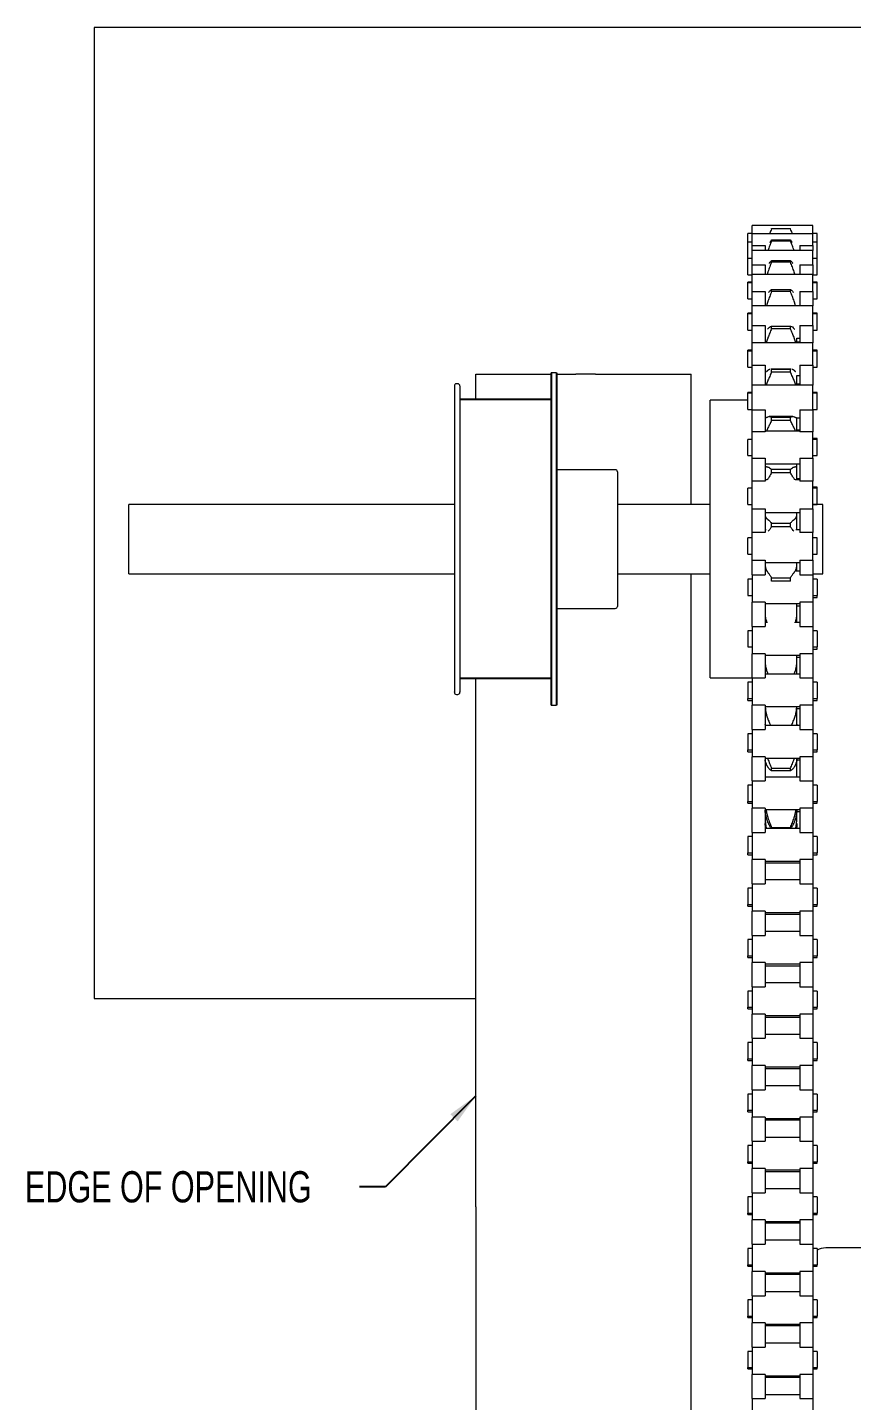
# Model space of a CAD drawing. Header units: inches. Extents: x 1.7 to 27.6, y 4.9 to 18.4.
# Drawn here: x 1.65 to 5.61, y 11.81 to 18.41 of the extents above; entities that cross this region are included whole.
import ezdxf

# ---------------------------------------------------------------- set-up
doc = ezdxf.new("R2010")
doc.units = ezdxf.units.IN
doc.header["$MEASUREMENT"] = 0
doc.layers.add('DIM', color=1, linetype='Continuous')
doc.styles.add('SLDTEXTSTYLE0', font='ARIAL.TTF', dxfattribs={"width": 0.7})
doc.styles.get("Standard").update_dxf_attribs({"font": 'ARIAL.TTF'})
doc.dimstyles.new('SLDDIMSTYLE1', dxfattribs={"dimtxt": 0.15, "dimasz": 0.15, "dimexe": 0, "dimexo": 0.0625, "dimgap": 0.0375, "dimtad": 0, "dimtih": 1, "dimtoh": 1, "dimdec": 0, "dimrnd": 1e-09, "dimzin": 0, "dimdsep": 46, "dimtxsty": 'Standard', "dimsah": 1, "dimcen": 0.09, "dimadec": 0, "dimazin": 0, "dimtfac": 1, "dimtdec": 0, "dimtofl": 0, "dimtmove": 0, "dimatfit": 3, "dimfxl": 0, "dimtolj": 1, "dimtzin": 0, "dimarcsym": 0})

msp = doc.modelspace()

# ---------------------------------------------------------------- linework, layer by layer
at = {"color": 7, "linetype": 'Continuous', "lineweight": 15}
for p, q in [((1.975039, 18.408258), (1.975039, 13.741592)), ((11.808373, 18.408258), (1.975039, 18.408258)), ((5.113706, 17.417807), (5.113706, 17.418301)), ((5.134373, 17.457041), (5.134373, 17.457467)), ((5.134373, 17.417816), (5.134373, 17.457041)), ((5.228373, 17.439915), (5.228373, 17.442154)), ((5.228373, 17.442154), (5.318706, 17.442154)), ((5.318706, 17.439915), (5.228373, 17.439915)), ((5.318706, 17.439915), (5.318706, 17.442154)), ((5.426373, 17.457041), (5.426373, 17.457467)), ((5.426373, 17.417816), (5.426373, 17.457041)), ((5.447039, 17.417807), (5.447039, 17.418301)), ((5.113706, 17.417807), (5.113706, 17.417874)), ((5.113706, 17.377381), (5.113706, 17.417807)), ((5.113706, 17.376389), (5.113706, 17.377381)), ((5.113706, 17.299381), (5.113706, 17.376389)), ((5.134373, 17.360438), (5.134373, 17.416548)), ((5.134373, 17.360438), (5.197039, 17.360438)), ((5.134373, 17.337125), (5.134373, 17.360438)), ((5.197039, 17.360438), (5.197039, 17.337125)), ((5.228373, 17.382027), (5.228373, 17.387214)), ((5.228373, 17.387214), (5.318706, 17.387214)), ((5.318706, 17.382027), (5.228373, 17.382027)), ((5.318706, 17.382027), (5.318706, 17.387214)), ((5.363706, 17.360438), (5.426373, 17.360438)), ((5.363706, 17.360438), (5.363706, 17.337125)), ((5.426373, 17.360438), (5.426373, 17.416548)), ((5.426373, 17.360438), (5.426373, 17.337125)), ((5.447039, 17.417807), (5.447039, 17.417874)), ((5.447039, 17.377381), (5.447039, 17.417807)), ((5.447039, 17.376389), (5.447039, 17.377381)), ((5.447039, 17.299381), (5.447039, 17.376389)), ((5.113706, 17.297959), (5.113706, 17.299381)), ((5.113706, 17.294974), (5.113706, 17.297959)), ((5.113706, 17.219959), (5.113706, 17.294974)), ((5.134373, 17.268193), (5.134373, 17.337125)), ((5.228373, 17.280625), (5.228373, 17.288602)), ((5.228373, 17.288602), (5.318706, 17.288602)), ((5.318706, 17.280625), (5.318706, 17.288602)), ((5.426373, 17.268193), (5.426373, 17.337125)), ((5.447039, 17.297959), (5.447039, 17.299381)), ((5.447039, 17.294974), (5.447039, 17.297959)), ((5.447039, 17.219959), (5.447039, 17.294974)), ((5.134373, 17.268193), (5.197039, 17.268193)), ((5.134373, 17.219959), (5.134373, 17.268193)), ((5.134373, 17.138986), (5.134373, 17.220999)), ((5.197039, 17.268193), (5.197039, 17.220999)), ((5.318706, 17.280625), (5.228373, 17.280625)), ((5.363706, 17.268193), (5.426373, 17.268193)), ((5.363706, 17.268193), (5.363706, 17.220999)), ((5.426373, 17.268193), (5.426373, 17.219959)), ((5.426373, 17.138986), (5.426373, 17.220999)), ((5.113706, 17.181832), (5.113706, 17.184655)), ((5.113706, 17.175847), (5.113706, 17.181832)), ((5.113706, 17.103832), (5.113706, 17.175847)), ((5.447039, 17.181832), (5.447039, 17.184655)), ((5.447039, 17.175847), (5.447039, 17.181832)), ((5.447039, 17.103832), (5.447039, 17.175847)), ((5.134373, 17.138986), (5.197039, 17.138986)), ((5.134373, 17.071425), (5.134373, 17.138986)), ((5.197039, 17.138986), (5.197039, 17.071425)), ((5.228373, 17.13879), (5.228373, 17.149315)), ((5.228373, 17.149315), (5.318706, 17.149315)), ((5.318706, 17.13879), (5.228373, 17.13879)), ((5.318706, 17.13879), (5.318706, 17.149315)), ((5.363706, 17.138986), (5.426373, 17.138986)), ((5.363706, 17.138986), (5.363706, 17.071425)), ((5.426373, 17.138986), (5.426373, 17.071425)), ((5.113706, 17.032259), (5.113706, 17.03575)), ((5.113706, 17.022346), (5.113706, 17.032259)), ((5.113706, 16.954259), (5.113706, 17.022346)), ((5.134373, 16.976439), (5.134373, 17.071425)), ((5.426373, 16.976439), (5.426373, 17.071425)), ((5.447039, 17.032259), (5.447039, 17.03575)), ((5.447039, 17.022346), (5.447039, 17.032259)), ((5.447039, 16.954259), (5.447039, 17.022346)), ((5.134373, 16.976439), (5.197039, 16.976439)), ((5.134373, 16.892145), (5.134373, 16.976439)), ((5.197039, 16.976439), (5.197039, 16.892145)), ((5.228373, 16.960832), (5.228373, 16.973585)), ((5.228373, 16.973585), (5.318706, 16.973585)), ((5.318706, 16.960832), (5.228373, 16.960832)), ((5.318706, 16.960832), (5.318706, 16.973585)), ((5.363706, 16.976439), (5.426373, 16.976439)), ((5.363706, 16.976439), (5.363706, 16.892145)), ((5.426373, 16.976439), (5.426373, 16.892145)), ((5.134373, 16.785111), (5.134373, 16.892598)), ((5.350039, 16.892598), (5.350039, 16.915092)), ((5.426373, 16.785111), (5.426373, 16.892598)), ((5.113706, 16.853431), (5.113706, 16.857493)), ((5.113706, 16.838776), (5.113706, 16.853431)), ((5.113706, 16.775431), (5.113706, 16.838776)), ((5.447039, 16.853431), (5.447039, 16.857493)), ((5.447039, 16.838776), (5.447039, 16.853431)), ((5.447039, 16.775431), (5.447039, 16.838776)), ((5.134373, 16.785111), (5.197039, 16.785111)), ((5.134373, 16.689391), (5.134373, 16.785111)), ((5.197039, 16.785111), (5.197039, 16.689391)), ((5.228373, 16.752159), (5.228373, 16.766752)), ((5.228373, 16.766752), (5.318706, 16.766752)), ((5.318706, 16.752159), (5.318706, 16.766752)), ((5.363706, 16.785111), (5.426373, 16.785111)), ((5.363706, 16.785111), (5.363706, 16.689391)), ((5.426373, 16.785111), (5.426373, 16.689391)), ((3.808373, 16.624999), (3.808373, 16.741592)), ((3.808373, 16.741592), (4.169206, 16.741592)), ((4.195873, 16.741592), (4.288373, 16.741592)), ((4.341706, 16.741592), (4.288373, 16.741592)), ((4.381706, 16.741592), (4.341706, 16.741592)), ((4.381706, 16.741592), (4.414706, 16.741592)), ((4.414706, 16.741592), (4.447706, 16.741592)), ((4.447706, 16.741592), (4.841706, 16.741592)), ((4.841706, 16.116592), (4.841706, 16.741592)), ((5.318706, 16.752159), (5.228373, 16.752159)), ((5.350039, 16.689531), (5.350039, 16.736265)), ((5.113706, 16.650365), (5.113706, 16.654884)), ((5.113706, 16.630284), (5.113706, 16.650365)), ((5.113706, 16.572365), (5.113706, 16.630284)), ((5.197039, 16.689391), (5.134373, 16.689391)), ((5.134373, 16.570364), (5.134373, 16.689391)), ((5.426373, 16.689391), (5.363706, 16.689391)), ((5.426373, 16.570364), (5.426373, 16.689391)), ((5.447039, 16.650365), (5.447039, 16.654884)), ((5.447039, 16.630284), (5.447039, 16.650365)), ((5.447039, 16.572365), (5.447039, 16.630284)), ((4.933372, 15.806441), (4.933372, 16.616592)), ((5.134373, 16.570364), (5.197039, 16.570364)), ((5.134373, 16.465903), (5.134373, 16.570364)), ((5.197039, 16.570364), (5.197039, 16.465903)), ((5.363706, 16.570364), (5.426373, 16.570364)), ((5.363706, 16.570364), (5.363706, 16.465903)), ((5.426373, 16.570364), (5.426373, 16.465903)), ((5.228373, 16.51911), (5.228373, 16.5351)), ((5.228373, 16.5351), (5.318706, 16.5351)), ((5.318706, 16.51911), (5.228373, 16.51911)), ((5.318706, 16.51911), (5.318706, 16.5351)), ((5.350039, 16.467919), (5.350039, 16.533198)), ((5.113706, 16.402716), (5.113706, 16.428752)), ((5.197039, 16.465903), (5.134373, 16.465903)), ((5.134373, 16.338222), (5.134373, 16.465903)), ((5.426373, 16.465903), (5.363706, 16.465903)), ((5.426373, 16.338222), (5.426373, 16.465903)), ((5.447039, 16.428752), (5.447039, 16.433601)), ((5.447039, 16.402716), (5.447039, 16.428752)), ((5.113706, 16.350752), (5.113706, 16.402716)), ((5.447039, 16.350752), (5.447039, 16.402716)), ((5.134373, 16.338222), (5.197039, 16.338222)), ((5.134373, 16.227947), (5.134373, 16.338222)), ((5.197039, 16.338222), (5.197039, 16.227947)), ((5.350039, 16.233974), (5.350039, 16.31317)), ((5.363706, 16.338222), (5.426373, 16.338222)), ((5.363706, 16.338222), (5.363706, 16.227947)), ((5.426373, 16.338222), (5.426373, 16.227947)), ((5.228373, 16.268766), (5.228373, 16.285668)), ((5.228373, 16.285668), (5.318706, 16.285668)), ((5.318706, 16.268766), (5.228373, 16.268766)), ((5.318706, 16.268766), (5.318706, 16.285668)), ((5.113706, 16.162452), (5.113706, 16.194807)), ((5.197039, 16.227947), (5.134373, 16.227947)), ((5.134373, 16.095192), (5.134373, 16.227947)), ((5.426373, 16.227947), (5.363706, 16.227947)), ((5.426373, 16.095192), (5.426373, 16.227947)), ((5.447039, 16.194807), (5.447039, 16.199851)), ((5.447039, 16.162452), (5.447039, 16.194807)), ((2.141706, 15.808536), (2.141706, 16.116592)), ((5.113706, 16.116807), (5.113706, 16.162452)), ((5.447039, 16.116807), (5.447039, 16.162452)), ((5.475039, 15.808536), (5.475039, 16.116592)), ((5.134373, 16.095192), (5.197039, 16.095192)), ((5.134373, 15.982196), (5.134373, 16.095192)), ((5.197039, 16.095192), (5.197039, 15.982196)), ((5.350039, 15.994256), (5.350039, 16.076692)), ((5.363706, 16.095192), (5.426373, 16.095192)), ((5.363706, 16.095192), (5.363706, 15.982196)), ((5.426373, 16.095192), (5.426373, 15.982196)), ((5.197039, 15.982196), (5.134373, 15.982196)), ((5.134373, 15.848089), (5.134373, 15.982196)), ((5.228373, 16.008735), (5.228373, 16.026034)), ((5.228373, 16.026034), (5.318706, 16.026034)), ((5.318706, 16.008735), (5.228373, 16.008735)), ((5.318706, 16.008735), (5.318706, 16.026034)), ((5.426373, 15.982196), (5.363706, 15.982196)), ((5.426373, 15.848089), (5.426373, 15.982196)), ((5.113706, 15.916229), (5.113706, 15.95509)), ((5.113706, 15.87709), (5.113706, 15.916229)), ((5.447039, 15.916229), (5.447039, 15.95509)), ((5.447039, 15.87709), (5.447039, 15.916229)), ((5.134373, 15.848089), (5.197039, 15.848089)), ((5.134373, 15.77773), (5.134373, 15.848089)), ((5.197039, 15.848089), (5.197039, 15.77773)), ((5.350039, 15.836361), (5.350039, 15.837923)), ((5.350039, 15.796048), (5.350039, 15.836361)), ((5.363706, 15.848089), (5.426373, 15.848089)), ((5.363706, 15.848089), (5.363706, 15.77773)), ((5.426373, 15.848089), (5.426373, 15.77773)), ((2.141706, 15.783258), (2.141706, 15.808536)), ((4.841706, 7.741591), (4.841706, 15.783258)), ((4.933372, 15.283258), (4.933372, 15.806441)), ((5.134373, 15.77773), (5.197039, 15.77773)), ((5.134373, 15.77773), (5.134373, 15.646395)), ((5.363706, 15.77773), (5.426373, 15.77773)), ((5.426373, 15.77773), (5.426373, 15.646395)), ((5.475039, 15.783258), (5.475039, 15.808536)), ((5.113706, 15.756881), (5.113706, 15.678881)), ((5.228373, 15.746916), (5.228373, 15.764088)), ((5.228373, 15.764088), (5.318706, 15.764088)), ((5.318706, 15.746916), (5.228373, 15.746916)), ((5.318706, 15.746916), (5.318706, 15.764088)), ((5.447039, 15.756881), (5.447039, 15.678881)), ((5.197039, 15.646395), (5.134373, 15.646395)), ((5.134373, 15.529914), (5.134373, 15.646395)), ((5.197039, 15.646395), (5.197039, 15.529914)), ((5.350039, 15.599482), (5.350039, 15.639714)), ((5.426373, 15.646395), (5.363706, 15.646395)), ((5.363706, 15.646395), (5.363706, 15.529914)), ((5.426373, 15.646395), (5.426373, 15.529914)), ((5.447039, 15.668801), (5.447039, 15.678881)), ((5.350039, 15.548699), (5.350039, 15.599482)), ((5.113706, 15.509532), (5.113706, 15.431532)), ((5.134373, 15.529914), (5.197039, 15.529914)), ((5.134373, 15.529914), (5.134373, 15.399046)), ((5.363706, 15.529914), (5.426373, 15.529914)), ((5.426373, 15.529914), (5.426373, 15.399046)), ((5.447039, 15.509532), (5.447039, 15.431532)), ((5.197039, 15.399046), (5.134373, 15.399046)), ((5.134373, 15.282566), (5.134373, 15.399046)), ((5.197039, 15.399046), (5.197039, 15.282566)), ((5.350039, 15.37325), (5.350039, 15.392366)), ((5.350039, 15.30135), (5.350039, 15.37325)), ((5.426373, 15.399046), (5.363706, 15.399046)), ((5.363706, 15.399046), (5.363706, 15.282566)), ((5.426373, 15.399046), (5.426373, 15.282566)), ((5.447039, 15.421718), (5.447039, 15.431532)), ((3.808373, 12.741592), (3.808373, 15.282252)), ((5.113706, 15.262183), (5.113706, 15.184184)), ((5.134373, 15.282566), (5.197039, 15.282566)), ((5.134373, 15.282566), (5.134373, 15.151697)), ((5.363706, 15.282566), (5.426373, 15.282566)), ((5.426373, 15.282566), (5.426373, 15.151697)), ((5.447039, 15.262183), (5.447039, 15.184184)), ((5.113706, 15.174634), (5.113706, 15.184184)), ((5.447039, 15.174634), (5.447039, 15.184184)), ((5.197039, 15.151697), (5.134373, 15.151697)), ((5.134373, 15.035217), (5.134373, 15.151697)), ((5.197039, 15.151697), (5.197039, 15.035217)), ((5.350039, 15.061229), (5.350039, 15.145017)), ((5.426373, 15.151697), (5.363706, 15.151697)), ((5.363706, 15.151697), (5.363706, 15.035217)), ((5.426373, 15.151697), (5.426373, 15.035217)), ((5.350039, 15.054001), (5.350039, 15.061229)), ((5.113706, 15.014835), (5.113706, 14.936835)), ((5.134373, 15.035217), (5.197039, 15.035217)), ((5.134373, 15.035217), (5.134373, 14.904348)), ((5.363706, 15.035217), (5.426373, 15.035217)), ((5.426373, 15.035217), (5.426373, 14.904348)), ((5.447039, 15.014835), (5.447039, 14.936835)), ((5.113706, 14.92755), (5.113706, 14.936835)), ((5.447039, 14.92755), (5.447039, 14.936835)), ((5.197039, 14.904348), (5.134373, 14.904348)), ((5.134373, 14.787868), (5.134373, 14.904348)), ((5.197039, 14.904348), (5.197039, 14.787868)), ((5.228373, 14.836664), (5.228373, 14.848379)), ((5.228373, 14.848379), (5.318706, 14.848379)), ((5.318706, 14.836664), (5.318706, 14.848379)), ((5.350039, 14.891683), (5.350039, 14.897668)), ((5.350039, 14.824328), (5.350039, 14.891683)), ((5.426373, 14.904348), (5.363706, 14.904348)), ((5.363706, 14.904348), (5.363706, 14.787868)), ((5.426373, 14.904348), (5.426373, 14.787868)), ((5.134373, 14.787868), (5.197039, 14.787868)), ((5.134373, 14.787868), (5.134373, 14.657)), ((5.318706, 14.836664), (5.228373, 14.836664)), ((5.350039, 14.805794), (5.350039, 14.824328)), ((5.363706, 14.787868), (5.426373, 14.787868)), ((5.426373, 14.787868), (5.426373, 14.657)), ((5.113706, 14.767486), (5.113706, 14.689486)), ((5.447039, 14.767486), (5.447039, 14.689486)), ((5.113706, 14.680467), (5.113706, 14.689486)), ((5.197039, 14.657), (5.134373, 14.657)), ((5.134373, 14.54052), (5.134373, 14.657)), ((5.197039, 14.657), (5.197039, 14.54052)), ((5.350039, 14.619879), (5.350039, 14.650319)), ((5.426373, 14.657), (5.363706, 14.657)), ((5.363706, 14.657), (5.363706, 14.54052)), ((5.426373, 14.657), (5.426373, 14.54052)), ((5.447039, 14.680467), (5.447039, 14.689486)), ((5.350039, 14.591563), (5.350039, 14.619879)), ((5.113706, 14.520137), (5.113706, 14.442137)), ((5.134373, 14.54052), (5.197039, 14.54052)), ((5.134373, 14.54052), (5.134373, 14.409651)), ((5.228373, 14.559304), (5.228373, 14.564698)), ((5.228373, 14.564698), (5.318706, 14.564698)), ((5.318706, 14.559304), (5.318706, 14.564698)), ((5.350039, 14.571172), (5.350039, 14.577008)), ((5.363706, 14.54052), (5.426373, 14.54052)), ((5.426373, 14.54052), (5.426373, 14.409651)), ((5.447039, 14.520137), (5.447039, 14.442137)), ((5.113706, 14.433383), (5.113706, 14.442137)), ((5.197039, 14.409651), (5.134373, 14.409651)), ((5.134373, 14.293171), (5.134373, 14.409651)), ((5.197039, 14.409651), (5.197039, 14.293171)), ((5.426373, 14.409651), (5.363706, 14.409651)), ((5.363706, 14.409651), (5.363706, 14.293171)), ((5.426373, 14.409651), (5.426373, 14.293171)), ((5.447039, 14.433383), (5.447039, 14.442137)), ((5.113706, 14.272789), (5.113706, 14.194789)), ((5.134373, 14.293171), (5.197039, 14.293171)), ((5.134373, 14.293171), (5.134373, 14.162302)), ((5.363706, 14.293171), (5.426373, 14.293171)), ((5.426373, 14.293171), (5.426373, 14.162302)), ((5.447039, 14.272789), (5.447039, 14.194789)), ((5.113706, 14.186299), (5.113706, 14.194789)), ((5.447039, 14.186299), (5.447039, 14.194789)), ((5.197039, 14.162302), (5.134373, 14.162302)), ((5.134373, 14.045822), (5.134373, 14.162302)), ((5.197039, 14.162302), (5.197039, 14.045822)), ((5.426373, 14.162302), (5.363706, 14.162302)), ((5.363706, 14.162302), (5.363706, 14.045822)), ((5.426373, 14.162302), (5.426373, 14.045822)), ((5.113706, 14.02544), (5.113706, 13.94744)), ((5.134373, 14.045822), (5.197039, 14.045822)), ((5.134373, 14.045822), (5.134373, 13.914954)), ((5.363706, 14.045822), (5.426373, 14.045822)), ((5.426373, 14.045822), (5.426373, 13.914954)), ((5.447039, 14.02544), (5.447039, 13.94744)), ((5.113706, 13.939215), (5.113706, 13.94744)), ((5.447039, 13.939215), (5.447039, 13.94744)), ((5.197039, 13.914954), (5.134373, 13.914954)), ((5.134373, 13.798473), (5.134373, 13.914954)), ((5.197039, 13.914954), (5.197039, 13.798473)), ((5.426373, 13.914954), (5.363706, 13.914954)), ((5.363706, 13.914954), (5.363706, 13.798473)), ((5.426373, 13.914954), (5.426373, 13.798473)), ((5.134373, 13.798473), (5.197039, 13.798473)), ((5.134373, 13.798473), (5.134373, 13.667605)), ((5.363706, 13.798473), (5.426373, 13.798473)), ((5.426373, 13.798473), (5.426373, 13.667605)), ((1.975039, 13.741592), (3.808373, 13.741592)), ((5.113706, 13.778091), (5.113706, 13.700091)), ((5.447039, 13.778091), (5.447039, 13.700091)), ((5.113706, 13.692132), (5.113706, 13.700091)), ((5.197039, 13.667605), (5.134373, 13.667605)), ((5.134373, 13.551125), (5.134373, 13.667605)), ((5.197039, 13.667605), (5.197039, 13.551125)), ((5.426373, 13.667605), (5.363706, 13.667605)), ((5.363706, 13.667605), (5.363706, 13.551125)), ((5.426373, 13.667605), (5.426373, 13.551125)), ((5.447039, 13.692132), (5.447039, 13.700091)), ((5.113706, 13.530743), (5.113706, 13.452743)), ((5.134373, 13.551125), (5.197039, 13.551125)), ((5.134373, 13.551125), (5.134373, 13.420256)), ((5.363706, 13.551125), (5.426373, 13.551125)), ((5.426373, 13.551125), (5.426373, 13.420256)), ((5.447039, 13.530743), (5.447039, 13.452743)), ((5.113706, 13.445048), (5.113706, 13.452743)), ((5.197039, 13.420256), (5.134373, 13.420256)), ((5.134373, 13.303776), (5.134373, 13.420256)), ((5.197039, 13.420256), (5.197039, 13.303776)), ((5.426373, 13.420256), (5.363706, 13.420256)), ((5.363706, 13.420256), (5.363706, 13.303776)), ((5.426373, 13.420256), (5.426373, 13.303776)), ((5.447039, 13.445048), (5.447039, 13.452743)), ((5.113706, 13.283394), (5.113706, 13.205394)), ((5.134373, 13.303776), (5.197039, 13.303776)), ((5.134373, 13.303776), (5.134373, 13.172907)), ((5.363706, 13.303776), (5.426373, 13.303776)), ((5.426373, 13.303776), (5.426373, 13.172907)), ((5.447039, 13.283394), (5.447039, 13.205394)), ((5.113706, 13.197964), (5.113706, 13.205394)), ((5.447039, 13.197964), (5.447039, 13.205394)), ((5.197039, 13.172907), (5.134373, 13.172907)), ((5.134373, 13.056427), (5.134373, 13.172907)), ((5.197039, 13.172907), (5.197039, 13.056427)), ((5.426373, 13.172907), (5.363706, 13.172907)), ((5.363706, 13.172907), (5.363706, 13.056427)), ((5.426373, 13.172907), (5.426373, 13.056427)), ((5.113706, 13.036045), (5.113706, 12.958045)), ((5.134373, 13.056427), (5.197039, 13.056427)), ((5.134373, 13.056427), (5.134373, 12.925559)), ((5.363706, 13.056427), (5.426373, 13.056427)), ((5.426373, 13.056427), (5.426373, 12.925559)), ((5.447039, 13.036045), (5.447039, 12.958045)), ((5.113706, 12.950881), (5.113706, 12.958045)), ((5.447039, 12.950881), (5.447039, 12.958045)), ((5.197039, 12.925559), (5.134373, 12.925559)), ((5.134373, 12.809079), (5.134373, 12.925559)), ((5.197039, 12.925559), (5.197039, 12.809079)), ((5.426373, 12.925559), (5.363706, 12.925559)), ((5.363706, 12.925559), (5.363706, 12.809079)), ((5.426373, 12.925559), (5.426373, 12.809079)), ((5.134373, 12.809079), (5.197039, 12.809079)), ((5.134373, 12.809079), (5.134373, 12.67821)), ((5.363706, 12.809079), (5.426373, 12.809079)), ((5.426373, 12.809079), (5.426373, 12.67821)), ((3.808373, 12.741592), (3.808373, 7.741591)), ((5.113706, 12.788696), (5.113706, 12.710696)), ((5.447039, 12.788696), (5.447039, 12.710696)), ((5.113706, 12.703797), (5.113706, 12.710696)), ((5.197039, 12.67821), (5.134373, 12.67821)), ((5.134373, 12.56173), (5.134373, 12.67821)), ((5.197039, 12.67821), (5.197039, 12.56173)), ((5.426373, 12.67821), (5.363706, 12.67821)), ((5.363706, 12.67821), (5.363706, 12.56173)), ((5.426373, 12.67821), (5.426373, 12.56173)), ((5.447039, 12.703797), (5.447039, 12.710696)), ((5.113706, 12.541348), (5.113706, 12.463348)), ((5.134373, 12.56173), (5.197039, 12.56173)), ((5.134373, 12.56173), (5.134373, 12.430861)), ((5.363706, 12.56173), (5.426373, 12.56173)), ((5.426373, 12.56173), (5.426373, 12.430861)), ((5.447039, 12.541348), (5.447039, 12.463348)), ((5.968539, 12.544125), (5.488539, 12.544125)), ((5.113706, 12.456713), (5.113706, 12.463348)), ((5.197039, 12.430861), (5.134373, 12.430861)), ((5.134373, 12.314381), (5.134373, 12.430861)), ((5.197039, 12.430861), (5.197039, 12.314381)), ((5.426373, 12.430861), (5.363706, 12.430861)), ((5.363706, 12.430861), (5.363706, 12.314381)), ((5.426373, 12.430861), (5.426373, 12.314381)), ((5.447039, 12.456713), (5.447039, 12.463348)), ((5.113706, 12.293999), (5.113706, 12.215999)), ((5.134373, 12.314381), (5.197039, 12.314381)), ((5.134373, 12.314381), (5.134373, 12.183513)), ((5.363706, 12.314381), (5.426373, 12.314381)), ((5.426373, 12.314381), (5.426373, 12.183513)), ((5.447039, 12.293999), (5.447039, 12.215999)), ((5.113706, 12.209629), (5.113706, 12.215999)), ((5.447039, 12.209629), (5.447039, 12.215999)), ((5.197039, 12.183513), (5.134373, 12.183513)), ((5.134373, 12.067032), (5.134373, 12.183513)), ((5.197039, 12.183513), (5.197039, 12.067032)), ((5.426373, 12.183513), (5.363706, 12.183513)), ((5.363706, 12.183513), (5.363706, 12.067032)), ((5.426373, 12.183513), (5.426373, 12.067032)), ((5.113706, 12.04665), (5.113706, 11.96865)), ((5.134373, 12.067032), (5.197039, 12.067032)), ((5.134373, 12.067032), (5.134373, 11.936164)), ((5.363706, 12.067032), (5.426373, 12.067032)), ((5.426373, 12.067032), (5.426373, 11.936164)), ((5.447039, 12.04665), (5.447039, 11.96865)), ((5.113706, 11.962546), (5.113706, 11.96865)), ((5.447039, 11.962546), (5.447039, 11.96865)), ((5.197039, 11.936164), (5.134373, 11.936164)), ((5.134373, 11.819684), (5.134373, 11.936164)), ((5.197039, 11.936164), (5.197039, 11.819684)), ((5.426373, 11.936164), (5.363706, 11.936164)), ((5.363706, 11.936164), (5.363706, 11.819684)), ((5.426373, 11.936164), (5.426373, 11.819684)), ((5.134373, 11.819684), (5.197039, 11.819684)), ((5.134373, 11.819684), (5.134373, 11.688816)), ((5.363706, 11.819684), (5.426373, 11.819684)), ((5.426373, 11.819684), (5.426373, 11.688816))]:
    msp.add_line(p, q, dxfattribs=at)
for p, q in [((4.169206, 16.748092), (4.169206, 15.151758)), ((4.195873, 16.748092), (4.195873, 15.151758)), ((3.731331, 16.622122), (4.169206, 16.622122)), ((3.731123, 15.281818), (4.169206, 15.281818))]:
    msp.add_line(p, q)
for centre, radius, start, end in [((3.714873, 16.685758), 0.010333, 90, 180), ((3.720873, 16.685758), 0.010333, 0, 90), ((4.477539, 16.273425), 0.01, 0, 90), ((4.477539, 15.626425), 0.01, 270, 0), ((3.714873, 15.214092), 0.010333, 180, 270), ((3.720873, 15.214092), 0.010333, 270, 0), ((5.488539, 12.460792), 0.083333, 90, 119.867769)]:
    msp.add_arc(centre, radius, start, end, dxfattribs=at)
for points in [[(5.134373, 17.418301), (5.113706, 17.418301)], [(5.426373, 17.457467), (5.134373, 17.457467)], [(5.426373, 17.457041), (5.134373, 17.457041)], [(5.447039, 17.418301), (5.426373, 17.418301)], [(5.134373, 17.417874), (5.113706, 17.417874)], [(5.134373, 17.377381), (5.113706, 17.377381)], [(5.426373, 17.416548), (5.134373, 17.416548)], [(5.220828, 17.375023), (5.228373, 17.387214)], [(5.318706, 17.387214), (5.326327, 17.375317)], [(5.447039, 17.417874), (5.426373, 17.417874)], [(5.447039, 17.377381), (5.426373, 17.377381)], [(5.113706, 17.299381), (5.134373, 17.299381)], [(5.134373, 17.297959), (5.113706, 17.297959)], [(5.426373, 17.337125), (5.134373, 17.337125)], [(5.426373, 17.299381), (5.447039, 17.299381)], [(5.447039, 17.297959), (5.426373, 17.297959)], [(5.426373, 17.220999), (5.134373, 17.220999)], [(5.210582, 17.23445), (5.206793, 17.220999)], [(5.340285, 17.220999), (5.336497, 17.23445)], [(5.113706, 17.219959), (5.134373, 17.219959)], [(5.134373, 17.184655), (5.113706, 17.184655)], [(5.134373, 17.181832), (5.113706, 17.181832)], [(5.426373, 17.219959), (5.447039, 17.219959)], [(5.447039, 17.184655), (5.426373, 17.184655)], [(5.447039, 17.181832), (5.426373, 17.181832)], [(5.113706, 17.103832), (5.134373, 17.103832)], [(5.210582, 17.093559), (5.204509, 17.073134)], [(5.34257, 17.073134), (5.336497, 17.093559)], [(5.426373, 17.103832), (5.447039, 17.103832)], [(5.134373, 17.03575), (5.113706, 17.03575)], [(5.134373, 17.032259), (5.113706, 17.032259)], [(5.426373, 17.071425), (5.134373, 17.071425)], [(5.447039, 17.03575), (5.426373, 17.03575)], [(5.447039, 17.032259), (5.426373, 17.032259)], [(5.20956, 16.958473), (5.210582, 16.960178)], [(5.336497, 16.960178), (5.337643, 16.958489)], [(5.113706, 16.954259), (5.134373, 16.954259)], [(5.426373, 16.892598), (5.134373, 16.892598)], [(5.204509, 16.899252), (5.203177, 16.892598)], [(5.210582, 16.917919), (5.204509, 16.899252)], [(5.34257, 16.899252), (5.336497, 16.917919)], [(5.343888, 16.892598), (5.34257, 16.899252)], [(5.350039, 16.915092), (5.363706, 16.915092)], [(5.363706, 16.89666), (5.350039, 16.89666)], [(5.426373, 16.954259), (5.447039, 16.954259)], [(5.134373, 16.857493), (5.113706, 16.857493)], [(5.134373, 16.853431), (5.113706, 16.853431)], [(5.447039, 16.857493), (5.426373, 16.857493)], [(5.447039, 16.853431), (5.426373, 16.853431)], [(5.113706, 16.775431), (5.134373, 16.775431)], [(5.204509, 16.754646), (5.210582, 16.761225)], [(5.321995, 16.767003), (5.22509, 16.767003)], [(5.22509, 16.76652), (5.228373, 16.766752)], [(5.318706, 16.766752), (5.321995, 16.766543)], [(5.336497, 16.761225), (5.34257, 16.754646)], [(5.426373, 16.775431), (5.447039, 16.775431)], [(3.720873, 16.696092), (3.714873, 16.696092)], [(4.195873, 16.748092), (4.169206, 16.748092)], [(5.197039, 16.736265), (5.197218, 16.736265)], [(5.204509, 16.696526), (5.202939, 16.689531)], [(5.210582, 16.712867), (5.204509, 16.696526)], [(5.34257, 16.696526), (5.336497, 16.712867)], [(5.344123, 16.689531), (5.34257, 16.696526)], [(5.349861, 16.736265), (5.363706, 16.736265)], [(5.363706, 16.69405), (5.350039, 16.69405)], [(5.134373, 16.654884), (5.113706, 16.654884)], [(5.134373, 16.650365), (5.113706, 16.650365)], [(5.363706, 16.689531), (5.197039, 16.689531)], [(5.447039, 16.654884), (5.426373, 16.654884)], [(5.447039, 16.650365), (5.426373, 16.650365)], [(5.113706, 16.616592), (4.933372, 16.616592)], [(5.113706, 16.572365), (5.134373, 16.572365)], [(5.426373, 16.572365), (5.447039, 16.572365)], [(5.204509, 16.534799), (5.210582, 16.537621)], [(5.3307, 16.538664), (5.216362, 16.538664)], [(5.336497, 16.537621), (5.34257, 16.534799)], [(5.349197, 16.533198), (5.363706, 16.533198)], [(5.134373, 16.428752), (5.113706, 16.428752)], [(5.363706, 16.467919), (5.197039, 16.467919)], [(5.204509, 16.471114), (5.203663, 16.467919)], [(5.210582, 16.484634), (5.204509, 16.471114)], [(5.34257, 16.471114), (5.336497, 16.484634)], [(5.343406, 16.467919), (5.34257, 16.471114)], [(5.363706, 16.472768), (5.350039, 16.472768)], [(5.447039, 16.433601), (5.426373, 16.433601)], [(5.447039, 16.428752), (5.426373, 16.428752)], [(5.113706, 16.350752), (5.134373, 16.350752)], [(5.197039, 16.311585), (5.363706, 16.311585)], [(5.204509, 16.297181), (5.210582, 16.29616)], [(5.336497, 16.29616), (5.34257, 16.297181)], [(5.349862, 16.308194), (5.350039, 16.31317)], [(5.426373, 16.350752), (5.447039, 16.350752)], [(4.477539, 16.283425), (4.195873, 16.283425)], [(5.206108, 16.233974), (5.197039, 16.233974)], [(5.210582, 16.240153), (5.206934, 16.233974)], [(5.340145, 16.233974), (5.336497, 16.240153)], [(5.363706, 16.233974), (5.340971, 16.233974)], [(5.363706, 16.239017), (5.350039, 16.239017)], [(5.134373, 16.194807), (5.113706, 16.194807)], [(5.447039, 16.199851), (5.426373, 16.199851)], [(5.447039, 16.194807), (5.426373, 16.194807)], [(3.704539, 16.116592), (2.141706, 16.116592)], [(4.933372, 16.116592), (4.487539, 16.116592)], [(5.113706, 16.116807), (5.134373, 16.116807)], [(5.426373, 16.116807), (5.447039, 16.116807)], [(5.475039, 16.116592), (5.426373, 16.116592)], [(5.197039, 16.077641), (5.363706, 16.077641)], [(5.204509, 16.049011), (5.210582, 16.044179)], [(5.336497, 16.044179), (5.34257, 16.049011)], [(5.349862, 16.069814), (5.350039, 16.076692)], [(5.202966, 15.994256), (5.197039, 15.994256)], [(5.363706, 15.994256), (5.344113, 15.994256)], [(5.134373, 15.95509), (5.113706, 15.95509)], [(5.447039, 15.95509), (5.426373, 15.95509)], [(5.113706, 15.87709), (5.134373, 15.87709)], [(5.197039, 15.837923), (5.363706, 15.837923)], [(5.349862, 15.82779), (5.350039, 15.836361)], [(5.426373, 15.87709), (5.447039, 15.87709)], [(2.141706, 15.783258), (3.704539, 15.783258)], [(4.487539, 15.783258), (4.933372, 15.783258)], [(5.200904, 15.796048), (5.197039, 15.796048)], [(5.204509, 15.797831), (5.210582, 15.789334)], [(5.336497, 15.789334), (5.34257, 15.797831)], [(5.363706, 15.796048), (5.346175, 15.796048)], [(5.426373, 15.783258), (5.475039, 15.783258)], [(5.134373, 15.756881), (5.113706, 15.756881)], [(5.447039, 15.756881), (5.426373, 15.756881)], [(5.113706, 15.678881), (5.134373, 15.678881)], [(5.197039, 15.639714), (5.363706, 15.639714)], [(5.426373, 15.678881), (5.447039, 15.678881)], [(5.426373, 15.668801), (5.447039, 15.668801)], [(4.195873, 15.616425), (4.477539, 15.616425)], [(5.349862, 15.589478), (5.350039, 15.599482)], [(5.350039, 15.629635), (5.363706, 15.629635)], [(5.134373, 15.509532), (5.113706, 15.509532)], [(5.203378, 15.548699), (5.197039, 15.548699)], [(5.204509, 15.551272), (5.206029, 15.547915)], [(5.340871, 15.547941), (5.34257, 15.551272)], [(5.363706, 15.548699), (5.343701, 15.548699)], [(5.447039, 15.509532), (5.426373, 15.509532)], [(5.113706, 15.431532), (5.134373, 15.431532)], [(5.197039, 15.392366), (5.363706, 15.392366)], [(5.349862, 15.362118), (5.350039, 15.37325)], [(5.350039, 15.382551), (5.363706, 15.382551)], [(5.426373, 15.431532), (5.447039, 15.431532)], [(5.426373, 15.421718), (5.447039, 15.421718)], [(5.204509, 15.316826), (5.210582, 15.301878)], [(5.336497, 15.301878), (5.34257, 15.316826)], [(4.933372, 15.283258), (5.134373, 15.283258)], [(5.134373, 15.262183), (5.113706, 15.262183)], [(5.363706, 15.30135), (5.197039, 15.30135)], [(5.447039, 15.262183), (5.426373, 15.262183)], [(3.714873, 15.203758), (3.720873, 15.203758)], [(5.113706, 15.184184), (5.134373, 15.184184)], [(5.426373, 15.184184), (5.447039, 15.184184)], [(4.169206, 15.151758), (4.195873, 15.151758)], [(5.113706, 15.174634), (5.134373, 15.174634)], [(5.197039, 15.145017), (5.363706, 15.145017)], [(5.350039, 15.135467), (5.363706, 15.135467)], [(5.426373, 15.174634), (5.447039, 15.174634)], [(5.363706, 15.054001), (5.197039, 15.054001)], [(5.197217, 15.060957), (5.197103, 15.061131)], [(5.204509, 15.101616), (5.210582, 15.084078)], [(5.336497, 15.084078), (5.34257, 15.101616)], [(5.350039, 15.061229), (5.349862, 15.060957)], [(5.134373, 15.014835), (5.113706, 15.014835)], [(5.447039, 15.014835), (5.426373, 15.014835)], [(5.113706, 14.936835), (5.134373, 14.936835)], [(5.113706, 14.92755), (5.134373, 14.92755)], [(5.426373, 14.936835), (5.447039, 14.936835)], [(5.426373, 14.92755), (5.447039, 14.92755)], [(5.197039, 14.897668), (5.363706, 14.897668)], [(5.210582, 14.853766), (5.204509, 14.865525)], [(5.209007, 14.897668), (5.210582, 14.892586)], [(5.336497, 14.892586), (5.338072, 14.897668)], [(5.34257, 14.865525), (5.336497, 14.853766)], [(5.350039, 14.891683), (5.349862, 14.889257)], [(5.350039, 14.888384), (5.363706, 14.888384)], [(5.363706, 14.806653), (5.197039, 14.806653)], [(5.197217, 14.811924), (5.197606, 14.806653)], [(5.349466, 14.806653), (5.349862, 14.811924)], [(5.349862, 14.811924), (5.350039, 14.824328)], [(5.134373, 14.767486), (5.113706, 14.767486)], [(5.447039, 14.767486), (5.426373, 14.767486)], [(5.113706, 14.689486), (5.134373, 14.689486)], [(5.113706, 14.680467), (5.134373, 14.680467)], [(5.197039, 14.650319), (5.363706, 14.650319)], [(5.201425, 14.650319), (5.204509, 14.632705)], [(5.34257, 14.632705), (5.345683, 14.650319)], [(5.349959, 14.650319), (5.349862, 14.646779)], [(5.426373, 14.689486), (5.447039, 14.689486)], [(5.426373, 14.680467), (5.447039, 14.680467)], [(5.199398, 14.561076), (5.197217, 14.583368)], [(5.204509, 14.632705), (5.210582, 14.610825)], [(5.210582, 14.588799), (5.204509, 14.606233)], [(5.336497, 14.610825), (5.34257, 14.632705)], [(5.34257, 14.606233), (5.336497, 14.588799)], [(5.349862, 14.608491), (5.350039, 14.619879)], [(5.350039, 14.6413), (5.363706, 14.6413)], [(5.134373, 14.520137), (5.113706, 14.520137)], [(5.363706, 14.559304), (5.197039, 14.559304)], [(5.197217, 14.566657), (5.197813, 14.559304)], [(5.349255, 14.559304), (5.349862, 14.566657)], [(5.349862, 14.566657), (5.350039, 14.577008)], [(5.447039, 14.520137), (5.426373, 14.520137)], [(5.113706, 14.442137), (5.134373, 14.442137)], [(5.113706, 14.433383), (5.134373, 14.433383)], [(5.197039, 14.402971), (5.363706, 14.402971)], [(5.197039, 14.394216), (5.363706, 14.394216)], [(5.426373, 14.442137), (5.447039, 14.442137)], [(5.426373, 14.433383), (5.447039, 14.433383)], [(5.134373, 14.272789), (5.113706, 14.272789)], [(5.363706, 14.311955), (5.197039, 14.311955)], [(5.447039, 14.272789), (5.426373, 14.272789)], [(5.113706, 14.194789), (5.134373, 14.194789)], [(5.113706, 14.186299), (5.134373, 14.186299)], [(5.426373, 14.194789), (5.447039, 14.194789)], [(5.426373, 14.186299), (5.447039, 14.186299)], [(5.197039, 14.155622), (5.363706, 14.155622)], [(5.197039, 14.147132), (5.363706, 14.147132)], [(5.363706, 14.064607), (5.197039, 14.064607)], [(5.134373, 14.02544), (5.113706, 14.02544)], [(5.447039, 14.02544), (5.426373, 14.02544)], [(5.113706, 13.94744), (5.134373, 13.94744)], [(5.113706, 13.939215), (5.134373, 13.939215)], [(5.426373, 13.94744), (5.447039, 13.94744)], [(5.426373, 13.939215), (5.447039, 13.939215)], [(5.197039, 13.908273), (5.363706, 13.908273)], [(5.197039, 13.900049), (5.363706, 13.900049)], [(5.363706, 13.817258), (5.197039, 13.817258)], [(5.134373, 13.778091), (5.113706, 13.778091)], [(5.447039, 13.778091), (5.426373, 13.778091)], [(5.113706, 13.700091), (5.134373, 13.700091)], [(5.113706, 13.692132), (5.134373, 13.692132)], [(5.197039, 13.660925), (5.363706, 13.660925)], [(5.426373, 13.700091), (5.447039, 13.700091)], [(5.426373, 13.692132), (5.447039, 13.692132)], [(5.197039, 13.652965), (5.363706, 13.652965)], [(5.134373, 13.530743), (5.113706, 13.530743)], [(5.363706, 13.569909), (5.197039, 13.569909)], [(5.447039, 13.530743), (5.426373, 13.530743)], [(5.113706, 13.452743), (5.134373, 13.452743)], [(5.113706, 13.445048), (5.134373, 13.445048)], [(5.197039, 13.413576), (5.363706, 13.413576)], [(5.197039, 13.405881), (5.363706, 13.405881)], [(5.426373, 13.452743), (5.447039, 13.452743)], [(5.426373, 13.445048), (5.447039, 13.445048)], [(5.134373, 13.283394), (5.113706, 13.283394)], [(5.363706, 13.32256), (5.197039, 13.32256)], [(5.447039, 13.283394), (5.426373, 13.283394)], [(5.113706, 13.205394), (5.134373, 13.205394)], [(5.113706, 13.197964), (5.134373, 13.197964)], [(5.426373, 13.205394), (5.447039, 13.205394)], [(5.426373, 13.197964), (5.447039, 13.197964)], [(5.197039, 13.166227), (5.363706, 13.166227)], [(5.197039, 13.158798), (5.363706, 13.158798)], [(5.363706, 13.075212), (5.197039, 13.075212)], [(5.134373, 13.036045), (5.113706, 13.036045)], [(5.447039, 13.036045), (5.426373, 13.036045)], [(5.113706, 12.958045), (5.134373, 12.958045)], [(5.113706, 12.950881), (5.134373, 12.950881)], [(5.426373, 12.958045), (5.447039, 12.958045)], [(5.426373, 12.950881), (5.447039, 12.950881)], [(5.197039, 12.918879), (5.363706, 12.918879)], [(5.197039, 12.911714), (5.363706, 12.911714)], [(5.363706, 12.827863), (5.197039, 12.827863)], [(5.134373, 12.788696), (5.113706, 12.788696)], [(5.447039, 12.788696), (5.426373, 12.788696)], [(5.113706, 12.710696), (5.134373, 12.710696)], [(5.113706, 12.703797), (5.134373, 12.703797)], [(5.197039, 12.67153), (5.363706, 12.67153)], [(5.426373, 12.710696), (5.447039, 12.710696)], [(5.426373, 12.703797), (5.447039, 12.703797)], [(5.197039, 12.66463), (5.363706, 12.66463)], [(5.134373, 12.541348), (5.113706, 12.541348)], [(5.363706, 12.580514), (5.197039, 12.580514)], [(5.447039, 12.541348), (5.426373, 12.541348)], [(5.113706, 12.463348), (5.134373, 12.463348)], [(5.113706, 12.456713), (5.134373, 12.456713)], [(5.197039, 12.424181), (5.363706, 12.424181)], [(5.197039, 12.417547), (5.363706, 12.417547)], [(5.426373, 12.463348), (5.447039, 12.463348)], [(5.426373, 12.456713), (5.447039, 12.456713)], [(5.134373, 12.293999), (5.113706, 12.293999)], [(5.363706, 12.333166), (5.197039, 12.333166)], [(5.447039, 12.293999), (5.426373, 12.293999)], [(5.113706, 12.215999), (5.134373, 12.215999)], [(5.113706, 12.209629), (5.134373, 12.209629)], [(5.426373, 12.215999), (5.447039, 12.215999)], [(5.426373, 12.209629), (5.447039, 12.209629)], [(5.197039, 12.176832), (5.363706, 12.176832)], [(5.197039, 12.170463), (5.363706, 12.170463)], [(5.363706, 12.085817), (5.197039, 12.085817)], [(5.134373, 12.04665), (5.113706, 12.04665)], [(5.447039, 12.04665), (5.426373, 12.04665)], [(5.113706, 11.96865), (5.134373, 11.96865)], [(5.113706, 11.962546), (5.134373, 11.962546)], [(5.426373, 11.96865), (5.447039, 11.96865)], [(5.426373, 11.962546), (5.447039, 11.962546)], [(5.197039, 11.929484), (5.363706, 11.929484)], [(5.197039, 11.923379), (5.363706, 11.923379)], [(5.363706, 11.838468), (5.197039, 11.838468)]]:
    msp.add_open_spline(points, degree=1, dxfattribs=at)
for points, knots in [([(5.228373, 17.439915), (5.225099, 17.433265), (5.221439, 17.42583), (5.218402, 17.417434), (5.218081, 17.416548)], [0, 0, 0, 0, 0.89449456, 1, 1, 1, 1]), ([(5.329025, 17.416548), (5.32879, 17.417199), (5.325752, 17.425601), (5.322087, 17.433047), (5.318706, 17.439915)], [0, 0, 0, 0, 0.07742974, 1, 1, 1, 1]), ([(5.228373, 17.382027), (5.225174, 17.374785), (5.218675, 17.360072), (5.213307, 17.344313), (5.210582, 17.336312)], [0, 0, 0, 0, 0.492262329, 1, 1, 1, 1]), ([(5.336497, 17.336312), (5.333862, 17.344064), (5.328504, 17.359823), (5.322007, 17.374546), (5.318706, 17.382027)], [0, 0, 0, 0, 0.491866462, 1, 1, 1, 1]), ([(5.217541, 17.27439), (5.217947, 17.275046), (5.221351, 17.280548), (5.225084, 17.28483), (5.228373, 17.288602)], [0, 0, 0, 0, 0.1192437, 1, 1, 1, 1]), ([(5.318706, 17.288602), (5.321893, 17.284958), (5.325629, 17.280688), (5.329037, 17.275196), (5.329538, 17.27439)], [0, 0, 0, 0, 0.85315584, 1, 1, 1, 1]), ([(5.228373, 17.280625), (5.225174, 17.273126), (5.218675, 17.257892), (5.213307, 17.242345), (5.210582, 17.23445)], [0, 0, 0, 0, 0.49226143, 1, 1, 1, 1]), ([(5.336497, 17.23445), (5.333862, 17.242096), (5.328504, 17.25764), (5.322007, 17.272881), (5.318706, 17.280625)], [0, 0, 0, 0, 0.49186687, 1, 1, 1, 1]), ([(5.228373, 17.13879), (5.225174, 17.131263), (5.218675, 17.11597), (5.213307, 17.101106), (5.210582, 17.093559)], [0, 0, 0, 0, 0.49226147, 1, 1, 1, 1]), ([(5.213863, 17.13407), (5.215468, 17.136385), (5.219937, 17.142831), (5.225078, 17.146782), (5.228373, 17.149315)], [0, 0, 0, 0, 0.35900152, 1, 1, 1, 1]), ([(5.318706, 17.149315), (5.321899, 17.146872), (5.327042, 17.142938), (5.331519, 17.136508), (5.333216, 17.13407)], [0, 0, 0, 0, 0.62094224, 1, 1, 1, 1]), ([(5.336497, 17.093559), (5.333862, 17.100867), (5.328504, 17.115723), (5.322007, 17.131018), (5.318706, 17.13879)], [0, 0, 0, 0, 0.49186666, 1, 1, 1, 1]), ([(5.210582, 16.960178), (5.213217, 16.96341), (5.218575, 16.96998), (5.225072, 16.97237), (5.228373, 16.973585)], [0, 0, 0, 0, 0.491865191, 1, 1, 1, 1]), ([(5.228373, 16.960832), (5.225174, 16.953505), (5.218675, 16.938619), (5.213307, 16.92489), (5.210582, 16.917919)], [0, 0, 0, 0, 0.49226243, 1, 1, 1, 1]), ([(5.318706, 16.973585), (5.321905, 16.972419), (5.328404, 16.970051), (5.333772, 16.963503), (5.336497, 16.960178)], [0, 0, 0, 0, 0.49226327, 1, 1, 1, 1]), ([(5.336497, 16.917919), (5.333862, 16.924666), (5.328504, 16.938384), (5.322007, 16.953269), (5.318706, 16.960832)], [0, 0, 0, 0, 0.49186606, 1, 1, 1, 1]), ([(5.210582, 16.761225), (5.213152, 16.763428), (5.216204, 16.766045), (5.219921, 16.766175), (5.220508, 16.766195)], [0, 0, 0, 0, 0.84205051, 1, 1, 1, 1]), ([(5.326579, 16.766251), (5.327066, 16.766235), (5.330784, 16.766109), (5.333841, 16.763496), (5.336497, 16.761225)], [0, 0, 0, 0, 0.13103083, 1, 1, 1, 1]), ([(5.228373, 16.752159), (5.225174, 16.745254), (5.218675, 16.731226), (5.213307, 16.71905), (5.210582, 16.712867)], [0, 0, 0, 0, 0.49226241, 1, 1, 1, 1]), ([(5.336497, 16.712867), (5.333862, 16.718849), (5.328504, 16.731011), (5.322007, 16.745033), (5.318706, 16.752159)], [0, 0, 0, 0, 0.49186669, 1, 1, 1, 1]), ([(3.704539, 16.684516), (3.704539, 16.684364), (3.704539, 16.684004), (3.704539, 16.668761), (3.704539, 16.641324), (3.704539, 16.601661), (3.704539, 16.550811), (3.704539, 16.490223), (3.704539, 16.442243), (3.704539, 16.418252)], [0, 0, 0, 0, 0.108429712, 0.257035767, 0.405617705, 0.55421491, 0.702820995, 0.85140286, 1, 1, 1, 1]), ([(3.731206, 16.684516), (3.731206, 16.684364), (3.731206, 16.684004), (3.731206, 16.668762), (3.731206, 16.641325), (3.731206, 16.601663), (3.731206, 16.550813), (3.731206, 16.490225), (3.731206, 16.442245), (3.731206, 16.418252)], [0, 0, 0, 0, 0.1084297, 0.25702646, 0.40560814, 0.55421491, 0.70281162, 0.85139327, 1, 1, 1, 1]), ([(5.198714, 16.533905), (5.198894, 16.533607), (5.199694, 16.532279), (5.202405, 16.533698), (5.204509, 16.534799)], [0, 0, 0, 0, 0.223955377, 1, 1, 1, 1]), ([(5.210582, 16.537621), (5.213217, 16.538248), (5.218575, 16.539522), (5.225072, 16.53659), (5.228373, 16.5351)], [0, 0, 0, 0, 0.49186679, 1, 1, 1, 1]), ([(5.228373, 16.51911), (5.225174, 16.512837), (5.218675, 16.500094), (5.213307, 16.48984), (5.210582, 16.484634)], [0, 0, 0, 0, 0.49226242, 1, 1, 1, 1]), ([(5.318706, 16.5351), (5.321905, 16.536553), (5.328404, 16.539507), (5.333772, 16.538256), (5.336497, 16.537621)], [0, 0, 0, 0, 0.49226071, 1, 1, 1, 1]), ([(5.336497, 16.484634), (5.333862, 16.489669), (5.328504, 16.499905), (5.322007, 16.512639), (5.318706, 16.51911)], [0, 0, 0, 0, 0.49186716, 1, 1, 1, 1]), ([(5.34257, 16.534799), (5.344616, 16.533726), (5.347333, 16.532301), (5.348137, 16.533623), (5.348335, 16.533949)], [0, 0, 0, 0, 0.75288124, 1, 1, 1, 1]), ([(4.169206, 15.152879), (4.169206, 15.152533), (4.169206, 15.15055), (4.169206, 15.160108), (4.169206, 15.182061), (4.169206, 15.21807), (4.169206, 15.266073), (4.169206, 15.325654), (4.169206, 15.395706), (4.169206, 15.475081), (4.169206, 15.562435), (4.169206, 15.656304), (4.169206, 15.755109), (4.169206, 15.857187), (4.169206, 15.960827), (4.169206, 16.064273), (4.169206, 16.165839), (4.169206, 16.263617), (4.169206, 16.356714), (4.169206, 16.412747), (4.169206, 16.440763)], [0, 0, 0, 0, 0.01230989, 0.07040927, 0.12850868, 0.18660812, 0.24470757, 0.30280692, 0.36090638, 0.41900578, 0.4771052, 0.53520462, 0.59330406, 0.65140348, 0.70950289, 0.76760231, 0.82570172, 0.88380113, 0.94190055, 1, 1, 1, 1]), ([(3.704539, 16.418252), (3.704539, 16.392713), (3.704539, 16.341638), (3.704539, 16.256176), (3.704539, 16.166048), (3.704539, 16.072069), (3.704539, 15.976042), (3.704539, 15.879556), (3.704539, 15.784277), (3.704539, 15.691832), (3.704539, 15.603803), (3.704539, 15.521697), (3.704539, 15.446916), (3.704539, 15.380747), (3.704539, 15.324298), (3.704539, 15.278623), (3.704539, 15.244174), (3.704539, 15.222776), (3.704539, 15.213241), (3.704539, 15.214967), (3.704539, 15.215334)], [0, 0, 0, 0, 0.05790737, 0.11580509, 0.17370861, 0.23161589, 0.28951352, 0.34741724, 0.40532453, 0.46322229, 0.52112584, 0.57903308, 0.63693076, 0.69483452, 0.75274166, 0.81063938, 0.86854316, 0.92645034, 0.98434815, 1, 1, 1, 1]), ([(3.731206, 16.418252), (3.731206, 16.392714), (3.731206, 16.341641), (3.731206, 16.256179), (3.731206, 16.166052), (3.731206, 16.072073), (3.731206, 15.976046), (3.731206, 15.87956), (3.731206, 15.784281), (3.731206, 15.691836), (3.731206, 15.603807), (3.731206, 15.5217), (3.731206, 15.446919), (3.731206, 15.38075), (3.731206, 15.3243), (3.731206, 15.278625), (3.731206, 15.244175), (3.731206, 15.222776), (3.731206, 15.213242), (3.731206, 15.214967), (3.731206, 15.215334)], [0, 0, 0, 0, 0.05790357, 0.11580144, 0.17370861, 0.23161232, 0.28951004, 0.34741726, 0.40532099, 0.46321859, 0.52112584, 0.57902956, 0.63692723, 0.69483452, 0.75273811, 0.81063584, 0.86854315, 0.92644678, 0.9843445, 1, 1, 1, 1]), ([(5.197217, 16.308194), (5.197691, 16.305349), (5.198653, 16.299573), (5.202538, 16.297986), (5.204509, 16.297181)], [0, 0, 0, 0, 0.4925365, 1, 1, 1, 1]), ([(5.34257, 16.297181), (5.344491, 16.297951), (5.348392, 16.299517), (5.349367, 16.305272), (5.349862, 16.308194)], [0, 0, 0, 0, 0.49233823, 1, 1, 1, 1]), ([(4.487539, 16.273204), (4.487539, 16.273069), (4.487539, 16.272774), (4.487539, 16.266737), (4.487539, 16.25103), (4.487539, 16.224461), (4.487539, 16.197845), (4.487539, 16.168674), (4.487539, 16.128382), (4.487539, 16.091665), (4.487539, 16.073841)], [0, 0, 0, 0, 0.072144214, 0.158011468, 0.333148313, 0.508284389, 0.59413401, 0.680001514, 0.844653399, 1, 1, 1, 1]), ([(5.210582, 16.29616), (5.213217, 16.295436), (5.218575, 16.293963), (5.225072, 16.288463), (5.228373, 16.285668)], [0, 0, 0, 0, 0.491865516, 1, 1, 1, 1]), ([(5.228373, 16.268766), (5.225174, 16.263316), (5.218675, 16.252246), (5.213307, 16.244226), (5.210582, 16.240153)], [0, 0, 0, 0, 0.49226025, 1, 1, 1, 1]), ([(5.318706, 16.285668), (5.321905, 16.288385), (5.328404, 16.293904), (5.333772, 16.2954), (5.336497, 16.29616)], [0, 0, 0, 0, 0.49226175, 1, 1, 1, 1]), ([(5.336497, 16.240153), (5.333862, 16.244088), (5.328504, 16.252088), (5.322007, 16.263147), (5.318706, 16.268766)], [0, 0, 0, 0, 0.49186653, 1, 1, 1, 1]), ([(4.487539, 16.073841), (4.487539, 16.055217), (4.487539, 16.016852), (4.487539, 15.965124), (4.487539, 15.922452), (4.487539, 15.878789), (4.487539, 15.825362), (4.487539, 15.776336), (4.487539, 15.741236), (4.487539, 15.709978), (4.487539, 15.677691), (4.487539, 15.649331), (4.487539, 15.63179), (4.487539, 15.625697), (4.487539, 15.626578), (4.487539, 15.626646)], [0, 0, 0, 0, 0.09316644, 0.19191362, 0.24340046, 0.29489813, 0.39993325, 0.50496849, 0.55645515, 0.60795286, 0.70670004, 0.79986664, 0.89303297, 0.99178014, 1, 1, 1, 1]), ([(5.197217, 16.069814), (5.197691, 16.065396), (5.198653, 16.056427), (5.202538, 16.051508), (5.204509, 16.049011)], [0, 0, 0, 0, 0.49253728, 1, 1, 1, 1]), ([(5.210582, 16.044179), (5.213217, 16.042126), (5.218575, 16.037951), (5.225072, 16.030049), (5.228373, 16.026034)], [0, 0, 0, 0, 0.49186588, 1, 1, 1, 1]), ([(5.318706, 16.026034), (5.321905, 16.029932), (5.328404, 16.03785), (5.333772, 16.042048), (5.336497, 16.044179)], [0, 0, 0, 0, 0.492262, 1, 1, 1, 1]), ([(5.34257, 16.049011), (5.344491, 16.051422), (5.348392, 16.05632), (5.349367, 16.06527), (5.349862, 16.069814)], [0, 0, 0, 0, 0.4923364, 1, 1, 1, 1]), ([(5.228373, 16.008735), (5.225176, 16.004275), (5.219102, 15.995803), (5.213997, 15.990393), (5.211579, 15.98783)], [0, 0, 0, 0, 0.52638839, 1, 1, 1, 1]), ([(5.335499, 15.98783), (5.333173, 15.990291), (5.328077, 15.995682), (5.322005, 16.004139), (5.318706, 16.008735)], [0, 0, 0, 0, 0.456632025, 1, 1, 1, 1]), ([(5.197217, 15.82779), (5.197691, 15.821935), (5.198653, 15.810046), (5.202538, 15.801943), (5.204509, 15.797831)], [0, 0, 0, 0, 0.49253536, 1, 1, 1, 1]), ([(5.210582, 15.789334), (5.213217, 15.786014), (5.218575, 15.779264), (5.225072, 15.769201), (5.228373, 15.764088)], [0, 0, 0, 0, 0.49186735, 1, 1, 1, 1]), ([(5.318706, 15.764088), (5.321905, 15.769048), (5.328404, 15.779124), (5.333772, 15.785896), (5.336497, 15.789334)], [0, 0, 0, 0, 0.49226227, 1, 1, 1, 1]), ([(5.34257, 15.797831), (5.344491, 15.801809), (5.348392, 15.80989), (5.349367, 15.821763), (5.349862, 15.82779)], [0, 0, 0, 0, 0.49233907, 1, 1, 1, 1]), ([(5.197217, 15.589478), (5.197691, 15.582362), (5.198653, 15.567914), (5.202538, 15.556874), (5.204509, 15.551272)], [0, 0, 0, 0, 0.49253587, 1, 1, 1, 1]), ([(5.34257, 15.551272), (5.344491, 15.556697), (5.348392, 15.567715), (5.349367, 15.58215), (5.349862, 15.589478)], [0, 0, 0, 0, 0.49233722, 1, 1, 1, 1]), ([(5.197217, 15.362118), (5.197691, 15.353958), (5.198653, 15.33739), (5.202538, 15.323748), (5.204509, 15.316826)], [0, 0, 0, 0, 0.4925351, 1, 1, 1, 1]), ([(5.34257, 15.316826), (5.344491, 15.323532), (5.348392, 15.337154), (5.349367, 15.353712), (5.349862, 15.362118)], [0, 0, 0, 0, 0.49233903, 1, 1, 1, 1]), ([(5.197833, 15.145017), (5.198199, 15.138672), (5.199094, 15.123133), (5.202496, 15.109615), (5.204509, 15.101616)], [0, 0, 0, 0, 0.40830194, 1, 1, 1, 1]), ([(5.34257, 15.101616), (5.34453, 15.109369), (5.347943, 15.122871), (5.348848, 15.138403), (5.349233, 15.145017)], [0, 0, 0, 0, 0.57416683, 1, 1, 1, 1]), ([(5.200464, 15.054001), (5.200113, 15.054617), (5.197944, 15.058413), (5.197548, 15.059797), (5.197217, 15.060957)], [0, 0, 0, 0, 0.16214396, 1, 1, 1, 1]), ([(5.210582, 15.084078), (5.213185, 15.077744), (5.217098, 15.068221), (5.221853, 15.057568), (5.223444, 15.054001)], [0, 0, 0, 0, 0.6652271, 1, 1, 1, 1]), ([(5.323637, 15.054001), (5.325129, 15.057343), (5.329885, 15.068), (5.333806, 15.077533), (5.336497, 15.084078)], [0, 0, 0, 0, 0.31352173, 1, 1, 1, 1]), ([(5.349862, 15.060957), (5.349543, 15.059839), (5.349153, 15.05847), (5.346999, 15.054695), (5.346604, 15.054001)], [0, 0, 0, 0, 0.81629698, 1, 1, 1, 1]), ([(5.204509, 14.865525), (5.202588, 14.87033), (5.198687, 14.880092), (5.197712, 14.886171), (5.197217, 14.889257)], [0, 0, 0, 0, 0.49233975, 1, 1, 1, 1]), ([(5.210582, 14.892586), (5.213217, 14.88554), (5.218575, 14.871215), (5.225072, 14.856073), (5.228373, 14.848379)], [0, 0, 0, 0, 0.49186878, 1, 1, 1, 1]), ([(5.228373, 14.836664), (5.225174, 14.838457), (5.218675, 14.842099), (5.213307, 14.849837), (5.210582, 14.853766)], [0, 0, 0, 0, 0.492263192, 1, 1, 1, 1]), ([(5.318706, 14.848379), (5.321905, 14.855832), (5.328404, 14.870973), (5.333772, 14.885308), (5.336497, 14.892586)], [0, 0, 0, 0, 0.492259556, 1, 1, 1, 1]), ([(5.336497, 14.853766), (5.333862, 14.84995), (5.328504, 14.84219), (5.322007, 14.838526), (5.318706, 14.836664)], [0, 0, 0, 0, 0.49186446, 1, 1, 1, 1]), ([(5.349862, 14.889257), (5.349388, 14.886274), (5.348425, 14.880217), (5.344541, 14.870471), (5.34257, 14.865525)], [0, 0, 0, 0, 0.49253567, 1, 1, 1, 1]), ([(5.204509, 14.606233), (5.202588, 14.61357), (5.198687, 14.628473), (5.197712, 14.640615), (5.197217, 14.646779)], [0, 0, 0, 0, 0.49233898, 1, 1, 1, 1]), ([(5.197217, 14.608491), (5.197652, 14.599192), (5.198411, 14.582976), (5.20168, 14.566382), (5.203074, 14.559304)], [0, 0, 0, 0, 0.57342931, 1, 1, 1, 1]), ([(5.210582, 14.610825), (5.213217, 14.603098), (5.218575, 14.58739), (5.225072, 14.572343), (5.228373, 14.564698)], [0, 0, 0, 0, 0.49186509, 1, 1, 1, 1]), ([(5.228373, 14.558051), (5.225174, 14.562242), (5.218675, 14.570755), (5.213307, 14.582723), (5.210582, 14.588799)], [0, 0, 0, 0, 0.49226093, 1, 1, 1, 1]), ([(5.318706, 14.564698), (5.321905, 14.5721), (5.328404, 14.587138), (5.333772, 14.602848), (5.336497, 14.610825)], [0, 0, 0, 0, 0.49226252, 1, 1, 1, 1]), ([(5.336497, 14.588799), (5.333862, 14.582905), (5.328504, 14.570922), (5.322007, 14.562388), (5.318706, 14.558051)], [0, 0, 0, 0, 0.49186626, 1, 1, 1, 1]), ([(5.349862, 14.646779), (5.349388, 14.640808), (5.348425, 14.628685), (5.344541, 14.613791), (5.34257, 14.606233)], [0, 0, 0, 0, 0.49253684, 1, 1, 1, 1]), ([(5.344018, 14.559304), (5.345359, 14.566088), (5.34864, 14.582678), (5.349408, 14.598902), (5.349862, 14.608491)], [0, 0, 0, 0, 0.40895518, 1, 1, 1, 1]), ([(5.349862, 14.583368), (5.349597, 14.576309), (5.349311, 14.568701), (5.347474, 14.559937), (5.347341, 14.559304)], [0, 0, 0, 0, 0.92777578, 1, 1, 1, 1])]:
    msp.add_open_spline(points, degree=3, knots=knots, dxfattribs=at)

# ---------------------------------------------------------------- texts
at = {"layer": 'DIM', "insert": (1.642252, 12.91257), "char_height": 0.15, "attachment_point": 1, "style": 'SLDTEXTSTYLE0'}
msp.add_mtext('EDGE OF OPENING', dxfattribs=at)

# ---------------------------------------------------------------- leaders
at = {"layer": 'DIM'}
msp.add_leader([(3.808373, 13.275305), (3.373404, 12.837268), (3.248404, 12.837268)], dimstyle='SLDDIMSTYLE1', override={"dimscale": 1, "dimgap": 0.0375, "dimtad": 0, "dimclrd": 0}, dxfattribs=at)

doc.saveas('drawing.dxf')
